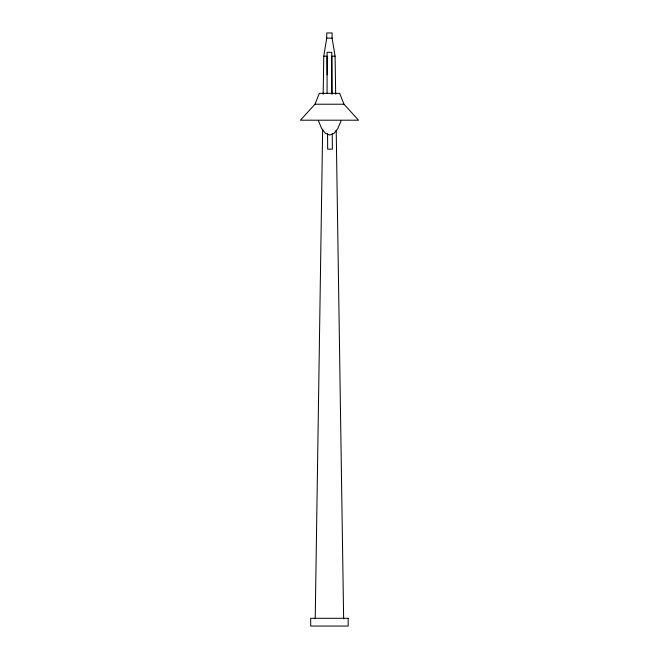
<?xml version="1.0" encoding="UTF-8"?>
<svg xmlns="http://www.w3.org/2000/svg" width="659" height="659" viewBox="0 0 659 659"><rect width="100%" height="100%" fill="white"/><g stroke="black" fill="none" stroke-linecap="round" stroke-linejoin="round"><path stroke-width="0.99" d="M315.216 618.85L322.646 129.23M323.182 94.253L323.758 56.196L326.74 38.123L326.74 32.95L332.111 32.95L332.111 38.123L335.093 56.196L335.67 94.253M315.002 104.221L319.351 93.323L339.649 93.323L343.998 104.221L358.554 120.202L300.446 120.202L315.002 104.221L343.998 104.221M340.958 120.935L337.894 128.513L334.031 133.373L329.747 135.054L325.472 133.373L321.608 128.513L318.544 120.935M326.74 38.123L332.111 38.123M323.758 56.196L327.078 56.196L327.193 74.805M335.093 56.196L331.774 56.196L332.012 94.352M336.214 130.26L343.636 618.85M332.26 133.67L332.358 149.165L327.663 149.198L327.564 133.703M331.774 93.323L331.774 52.325L327.078 52.325L327.078 93.323M348.166 618.299L310.686 618.299L310.686 626.05L348.166 626.05L348.166 618.299"/></g></svg>
